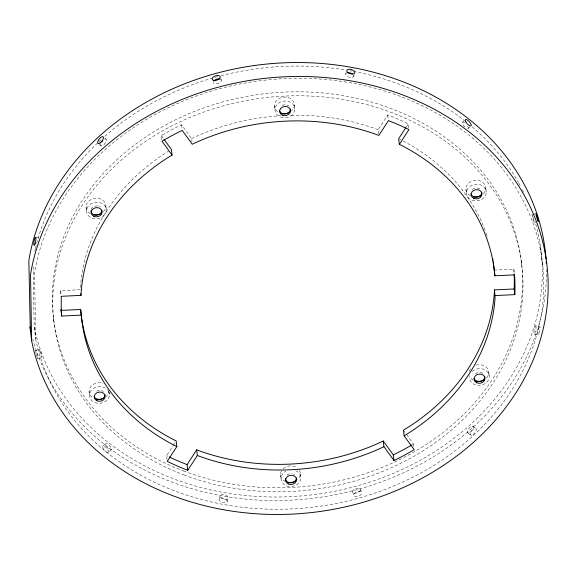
<?xml version="1.0" encoding="UTF-8"?>
<svg xmlns="http://www.w3.org/2000/svg" width="577" height="577" viewBox="0 0 577 577"><rect width="100%" height="100%" fill="white"/><g stroke="black" fill="none" stroke-linecap="round" stroke-linejoin="round"><path stroke-width="0.43" stroke-dasharray="2.88 2.16" d="M80.326 289.704L60.686 290.628L60.635 291.731A232.43 194.716 -6.9 0 0 60.527 296.419M80.434 287.418L80.96 281.331A207.749 174.038 -6.9 0 1 99.857 222.203L103.052 216.627A207.749 174.038 -6.9 0 1 168.39 151.246M34.872 251.132L35.399 248.644M35.507 248.218L37.289 241.229A256.448 214.832 -6.9 0 1 98.083 142.505M219.13 499.083L220.154 495.636M345.782 73.798L346.294 72.075M227.1 501.651A4.19 2.149 16.6 0 0 221.799 497.987A4.19 2.149 16.6 0 0 220.443 501.463A4.19 2.149 16.6 0 0 227.1 501.651L228.124 498.203A4.19 2.149 16.6 0 0 222.823 494.539A4.19 2.149 16.6 0 0 221.467 498.016A4.19 2.149 16.6 0 0 228.124 498.203M353.751 76.359L354.264 74.642M167.056 459.725L166.565 455.679L172.797 446.079M173.28 445.343L175.199 442.386M378.635 133.806L378.144 129.767L387.73 114.996L388.905 115.443A232.43 194.716 -6.9 0 1 407.146 123.37L408.256 123.918L408.841 128.772M406.338 126.868L408.256 123.918M102.894 446.129L105.807 443.504M462.631 122.165L464.384 120.593M108.353 452.462A4.19 1.471 48 0 0 105.353 447.024A4.19 1.471 48 0 0 103.168 448.401A4.19 1.471 48 0 0 108.353 452.462L111.274 449.836A4.19 1.471 48 0 0 108.267 444.398A4.19 1.471 48 0 0 106.081 445.776A4.19 1.471 48 0 0 111.274 449.836M468.098 128.498L469.844 126.926M161.82 139.641L161.329 135.595L162.418 134.946A232.43 194.716 -6.9 0 1 180.37 125.303L181.531 124.747L191.586 138.588L191.975 141.827M412.404 444.651L413.493 444.001L406.612 434.531M191.586 138.588L193.98 137.441A207.749 174.038 -6.9 0 1 280.537 115.725M35.601 350.434L39.625 349.337M532.838 214.384L535.254 213.721M37.844 358.497L41.869 357.401M532.347 214.997A4.19 0.397 74.7 0 0 532.549 217.875A4.19 0.397 74.7 0 0 534.28 222.664L535.889 222.224M494.172 270.123L513.811 269.199L514.302 273.246M36.43 237.32L38.861 237.753M535.73 325.868A4.19 0.779 -79.9 0 1 535.254 332.258A4.19 0.779 -79.9 0 1 533.956 331.84A4.19 0.779 -79.9 0 1 535.73 325.868L539.783 326.589A4.19 0.779 -79.9 0 1 539.307 332.979A4.19 0.779 -79.9 0 1 538.009 332.554A4.19 0.779 -79.9 0 1 539.783 326.589M534.23 334.105L538.283 334.826M378.144 129.767L375.714 128.844A207.749 174.038 -6.9 0 0 290.188 115.299M399.428 139.064L400.957 139.814M166.565 455.679L167.676 456.227M104.747 138.098L105.944 139.035M472.729 426.143L475.729 428.495M99.374 144.445L101.17 145.858M467.954 432.966L470.955 435.31M403.438 430.161L406.085 433.803M161.329 135.595L163.442 138.509M220.789 78.573L221.359 80.246M360.589 489.556A4.19 2.25 -18.8 0 1 354.797 493.176A4.19 2.25 -18.8 0 1 354.321 489.238A4.19 2.25 -18.8 0 1 360.589 489.556L361.729 492.902A4.19 2.25 -18.8 0 1 355.93 496.516A4.19 2.25 -18.8 0 1 355.454 492.585A4.19 2.25 -18.8 0 1 361.729 492.902M352.547 491.755L353.679 495.102M33.185 266.653L34.166 326.596L35.038 330.816A256.448 214.832 -6.9 0 0 316.658 494.244A256.448 214.832 -6.9 0 0 542.005 261.936L541.414 254.457A256.448 214.832 -6.9 0 0 534.814 220.948M35.644 338.829L36.517 343.055A256.448 214.832 -6.9 0 0 411.127 478.059A256.448 214.832 -6.9 0 0 463.1 130.597A256.448 214.832 -6.9 0 0 56.373 210.338L52.709 217.32A256.448 214.832 -6.9 0 0 35.291 268.334L34.562 272.625L35.644 338.829L34.166 326.596M540.512 247.014L542.899 266.689M521.341 261.489L521.824 265.463M485.762 188.138L486.245 192.112A9.946 8.338 -6.9 0 1 471.474 200.046A9.946 8.338 -6.9 0 1 471.236 185.585A9.946 8.338 -6.9 0 1 486.245 192.112M488.784 372.554L489.267 376.529M465.913 189.076L466.396 193.05M387.73 114.996L388.415 120.658M413.493 444.001L413.788 446.425M294.32 104.913L294.797 108.887A9.946 8.338 -6.9 0 1 280.025 116.821A9.946 8.338 -6.9 0 1 279.795 102.367A9.946 8.338 -6.9 0 1 294.797 108.887M274.464 105.851L274.948 109.825M300.357 473.746L300.841 477.72M280.501 474.683L280.985 478.658M181.531 124.747L182.116 129.601M105.894 206.104L106.37 210.078A9.946 8.338 -6.9 0 1 91.599 218.012A9.946 8.338 -6.9 0 1 91.361 203.558A9.946 8.338 -6.9 0 1 106.37 210.078M109.103 392.108L109.392 394.495M86.038 207.042L86.521 211.016M89.06 391.458L89.536 395.433M60.686 290.628L61.176 294.674M53.481 318.107L53.964 322.081M513.811 269.199L513.898 270.288A232.43 194.716 -6.9 0 1 514.129 274.183M98.689 141.928A256.448 214.832 -6.9 0 1 101.134 139.656M104.87 136.287A256.448 214.832 -6.9 0 1 212.495 78.061M215.07 77.325A256.448 214.832 -6.9 0 1 217.644 76.618M221.092 75.71A256.448 214.832 -6.9 0 1 344.895 69.853M350.102 70.74A256.448 214.832 -6.9 0 1 351.826 71.058M353.557 71.382A256.448 214.832 -6.9 0 1 464.211 120.348M472.174 126.825A256.448 214.832 -6.9 0 1 518.312 182.231M518.73 182.974A256.448 214.832 -6.9 0 1 520.367 185.953M522.336 189.718A256.448 214.832 -6.9 0 1 524.58 194.283M533.184 217.305A4.19 0.397 74.7 0 1 534.28 222.664M532.6 215.574A4.19 0.397 74.7 0 1 532.881 216.361M467.824 126.226A4.19 1.471 48 0 1 466.404 128.13M464.853 126.918A4.19 1.471 48 0 1 462.357 122.713A4.19 1.471 48 0 1 465.091 123.06M353.607 75.183A4.19 2.149 16.6 0 1 349.511 77.239A4.19 2.149 16.6 0 1 346.121 73.322M220.681 79.258A4.19 2.25 -18.8 0 1 218.64 83.254A4.19 2.25 -18.8 0 1 213.31 82.446M104.776 139.165A4.19 1.753 -51.9 0 1 106.319 141.026A4.19 1.753 -51.9 0 1 102.821 145.476A4.19 1.753 -51.9 0 1 100.672 144.394M39.2 244.287A4.19 0.779 -79.9 0 1 38.926 245.102M546.462 269.235A260.638 218.344 -6.9 0 1 317.155 497.72A260.638 218.344 -6.9 0 1 32.788 339.031M35.875 352.706A4.19 0.397 74.7 0 1 35.918 350.83A4.19 0.397 74.7 0 1 37.57 356.225A4.19 0.397 74.7 0 1 37.534 358.108M37.281 357.524A4.19 0.397 74.7 0 1 36.113 353.708M90.387 213.685A9.946 8.338 -6.9 0 1 88.093 201.77A9.946 8.338 -6.9 0 1 102.461 200.024A9.946 8.338 -6.9 0 1 103.081 212.148M108.909 390.521A9.946 8.338 -6.9 0 1 106.103 396.558M92.06 397.228A9.946 8.338 -6.9 0 1 90.777 386.59A9.946 8.338 -6.9 0 1 103.059 383.229M299.369 470.262A9.946 8.338 -6.9 0 1 297.544 479.783M285.586 481.68A9.946 8.338 -6.9 0 1 281.764 470.45M283.314 468.647A9.946 8.338 -6.9 0 1 297.35 467.976M476.155 365.082A9.946 8.338 -6.9 0 1 487.385 368.443A9.946 8.338 -6.9 0 1 485.971 378.591M473.277 380.128A9.946 8.338 -6.9 0 1 469.303 375.634M469.231 371.314A9.946 8.338 -6.9 0 1 471.741 367.448M470.262 195.711A9.946 8.338 -6.9 0 1 467.969 183.796A9.946 8.338 -6.9 0 1 482.336 182.058A9.946 8.338 -6.9 0 1 482.956 194.175M277.472 111.621A9.946 8.338 -6.9 0 1 277.277 99.814A9.946 8.338 -6.9 0 1 291.313 99.15A9.946 8.338 -6.9 0 1 291.508 110.95M108.404 391.011A9.946 8.338 -6.9 0 1 99.028 403.323A9.946 8.338 -6.9 0 1 90.942 390.982A9.946 8.338 -6.9 0 1 107.993 390.384M96.655 391.098A5.496 4.609 -6.9 0 1 103.29 391.523M91.13 209.61A5.496 4.609 -6.9 0 1 97.794 206.025M99.121 206.422A5.496 4.609 -6.9 0 1 100.268 207.107M282.066 105.49A5.496 4.609 -6.9 0 1 288.702 105.916M472.39 189.501A5.496 4.609 -6.9 0 1 480.143 189.133M472.224 371.422A9.946 8.338 -6.9 0 1 487.868 372.417A9.946 8.338 -6.9 0 1 482.04 384.938A9.946 8.338 -6.9 0 1 469.411 377.466M475.405 373.918A5.496 4.609 -6.9 0 1 483.165 373.55M295.756 470.724A9.946 8.338 -6.9 0 1 298.605 483.194A9.946 8.338 -6.9 0 1 283.394 483.915A9.946 8.338 -6.9 0 1 285.831 471.193M286.978 475.109A5.496 4.609 -6.9 0 1 292.258 473.667M293.592 474.063A5.496 4.609 -6.9 0 1 294.739 474.741M403.222 140.997A207.749 174.038 -6.9 0 1 485.877 232.329M486.173 233.151A207.749 174.038 -6.9 0 1 487.846 238.121M39.719 350.722A4.19 0.397 74.7 0 0 41.746 357.336A4.19 0.397 74.7 0 0 40.772 352.035A4.19 0.397 74.7 0 0 39.719 350.722M469.858 432.425A4.19 1.753 -51.9 0 0 473.09 426.432A4.19 1.753 -51.9 0 0 468.091 429.807A4.19 1.753 -51.9 0 0 469.858 432.425M472.851 434.777A4.19 1.753 -51.9 0 0 476.083 428.776A4.19 1.753 -51.9 0 0 471.084 432.151A4.19 1.753 -51.9 0 0 472.851 434.777M183.558 470.991A235.64 197.399 -6.9 0 0 522.026 268.348A235.64 197.399 -6.9 0 0 156.648 130.063A235.64 197.399 -6.9 0 0 183.558 470.991M184.041 474.965A235.64 197.399 -6.9 0 0 522.51 272.322A235.64 197.399 -6.9 0 0 157.132 134.037A235.64 197.399 -6.9 0 0 184.041 474.965"/><path stroke-width="0.87" d="M514.129 274.183A232.43 194.716 -6.9 0 1 514.186 287.865L514.136 288.969L494.496 289.892L494.388 292.178A207.749 174.038 -6.9 0 1 405.689 428.812L403.438 430.161L404.124 435.823L414.178 449.663L413.089 450.312A232.43 194.716 -6.9 0 1 395.137 459.956L393.983 460.511L393.298 454.849L383.236 441.008L380.842 442.155A207.749 174.038 -6.9 0 1 199.108 450.752L196.678 449.829L197.363 455.498L187.777 470.262L186.602 469.822A232.43 194.716 -6.9 0 1 168.361 461.888L167.251 461.34L176.843 446.576L174.55 445.444A207.749 174.038 -6.9 0 1 81.516 317.4L81.335 315.136L61.696 316.066L61.609 314.97A232.43 194.716 -6.9 0 1 61.321 297.393L61.371 296.297L81.011 295.366L81.119 293.087A207.749 174.038 -6.9 0 1 169.818 156.446L172.069 155.098L171.383 149.436L163.976 139.237M494.496 289.892L495.073 297.84A207.749 174.038 -6.9 0 1 406.374 434.474L404.124 435.823M495.181 295.561L514.821 294.631L514.872 293.527A232.43 194.716 -6.9 0 0 514.583 275.957L514.496 274.861L494.857 275.792L493.263 261.828M187.777 470.262L187.092 464.6L196.678 449.829M405.855 127.611L398.664 138.682L399.349 144.351L401.642 145.483A207.749 174.038 -6.9 0 1 494.677 273.52L494.857 275.792M399.349 144.351L408.942 129.58L407.831 129.032A232.43 194.716 -6.9 0 0 389.59 121.105L388.415 120.658L378.829 135.429L376.399 134.506A207.749 174.038 -6.9 0 0 194.665 143.103L192.271 144.25L182.217 130.416L181.055 130.965A232.43 194.716 -6.9 0 0 163.103 140.608L162.014 141.264L172.069 155.098M383.236 441.008L383.921 446.67L381.527 447.817A207.749 174.038 -6.9 0 1 199.793 456.414L197.363 455.498M393.298 454.849L394.452 454.294A232.43 194.716 -6.9 0 0 411.632 445.105M60.924 309.308L61.011 310.397L80.65 309.474L81.335 315.136M187.092 464.6L185.917 464.153A232.43 194.716 -6.9 0 1 169.256 456.984M383.921 446.67L393.983 460.511M546.015 259.08A260.638 218.344 -6.9 0 0 299.47 62.532A260.638 218.344 -6.9 0 0 29.687 255.683L28.85 260.595L30.264 328.407M30.595 330.015L30.927 331.624M31.62 340.718L32.615 345.544A260.638 218.344 -6.9 0 0 433.991 471.395A260.638 218.344 -6.9 0 0 428.004 106.009A260.638 218.344 -6.9 0 0 31.374 269.603L30.538 274.515L31.62 340.718L29.932 326.798M492.7 258.402L492.982 260.112M514.136 288.969L514.821 294.631M176.843 446.576L176.158 440.915L173.865 439.782A207.749 174.038 -6.9 0 1 80.83 311.739L80.65 309.474M80.816 293.751L81.011 295.366M61.011 310.397L61.299 312.828M61.501 314.443L61.696 316.066M347.498 72.752A4.19 2.149 16.6 0 1 352.439 73.986M213.714 81.162A4.19 2.25 -18.8 0 1 219.988 78.962M101.862 141.791A4.19 1.753 -51.9 0 1 102.54 140.932M546.181 261.612A260.638 218.344 -6.9 0 1 546.275 263.307M103.305 398.354A9.946 8.338 -6.9 0 1 96.547 399.176M101.047 213.569A9.946 8.338 -6.9 0 1 93.524 214.759M295.511 481.211A9.946 8.338 -6.9 0 1 287.995 482.401M483.937 380.012A9.946 8.338 -6.9 0 1 474.784 380.784M480.922 195.603A9.946 8.338 -6.9 0 1 473.4 196.793M289.474 112.378A9.946 8.338 -6.9 0 1 281.958 113.568M104.949 394.704A5.496 4.609 -6.9 0 1 100.254 399.508A5.496 4.609 -6.9 0 1 94.188 396.406M101.934 210.288A5.496 4.609 -6.9 0 1 96.518 215.163A5.496 4.609 -6.9 0 1 90.957 210.807M290.361 109.096A5.496 4.609 -6.9 0 1 285.665 113.9A5.496 4.609 -6.9 0 1 279.593 110.806M481.802 192.321A5.496 4.609 -6.9 0 1 477.114 197.118A5.496 4.609 -6.9 0 1 471.041 194.023M484.824 376.738A5.496 4.609 -6.9 0 1 480.129 381.534A5.496 4.609 -6.9 0 1 474.056 378.44M296.398 477.929A5.496 4.609 -6.9 0 1 290.988 482.798A5.496 4.609 -6.9 0 1 285.427 478.448M536.148 214.889A4.19 0.397 74.7 0 0 538.175 221.503A4.19 0.397 74.7 0 0 537.209 216.209A4.19 0.397 74.7 0 0 536.148 214.889M465.819 121.812A4.19 1.471 48 0 0 471.012 125.873A4.19 1.471 48 0 0 468.005 120.434A4.19 1.471 48 0 0 465.819 121.812M348.119 72.731A4.19 2.149 16.6 0 0 354.776 72.918A4.19 2.149 16.6 0 0 349.474 69.254A4.19 2.149 16.6 0 0 348.119 72.731M100.073 142.973A4.19 1.753 -51.9 0 0 103.305 136.98A4.19 1.753 -51.9 0 0 98.306 140.348A4.19 1.753 -51.9 0 0 100.073 142.973M214.428 80.52A4.19 2.25 -18.8 0 0 220.219 76.9A4.19 2.25 -18.8 0 0 213.952 76.582A4.19 2.25 -18.8 0 0 214.428 80.52M35.147 243.566A4.19 0.779 -79.9 0 0 35.623 237.176A4.19 0.779 -79.9 0 0 33.848 243.141A4.19 0.779 -79.9 0 0 35.147 243.566M93.972 216.361A5.496 4.609 -6.9 0 0 102.136 211.983A5.496 4.609 -6.9 0 0 93.842 208.376A5.496 4.609 -6.9 0 0 93.972 216.361M282.398 115.169A5.496 4.609 -6.9 0 0 290.563 110.784A5.496 4.609 -6.9 0 0 282.268 107.185A5.496 4.609 -6.9 0 0 282.398 115.169M473.847 198.394A5.496 4.609 -6.9 0 0 482.011 194.009A5.496 4.609 -6.9 0 0 473.717 190.403A5.496 4.609 -6.9 0 0 473.847 198.394M476.869 382.811A5.496 4.609 -6.9 0 0 485.026 378.425A5.496 4.609 -6.9 0 0 476.732 374.819A5.496 4.609 -6.9 0 0 476.869 382.811M288.435 484.002A5.496 4.609 -6.9 0 0 296.6 479.617A5.496 4.609 -6.9 0 0 288.305 476.011A5.496 4.609 -6.9 0 0 288.435 484.002M96.994 400.777A5.496 4.609 -6.9 0 0 105.158 396.392A5.496 4.609 -6.9 0 0 96.864 392.793A5.496 4.609 -6.9 0 0 96.994 400.777"/></g></svg>
